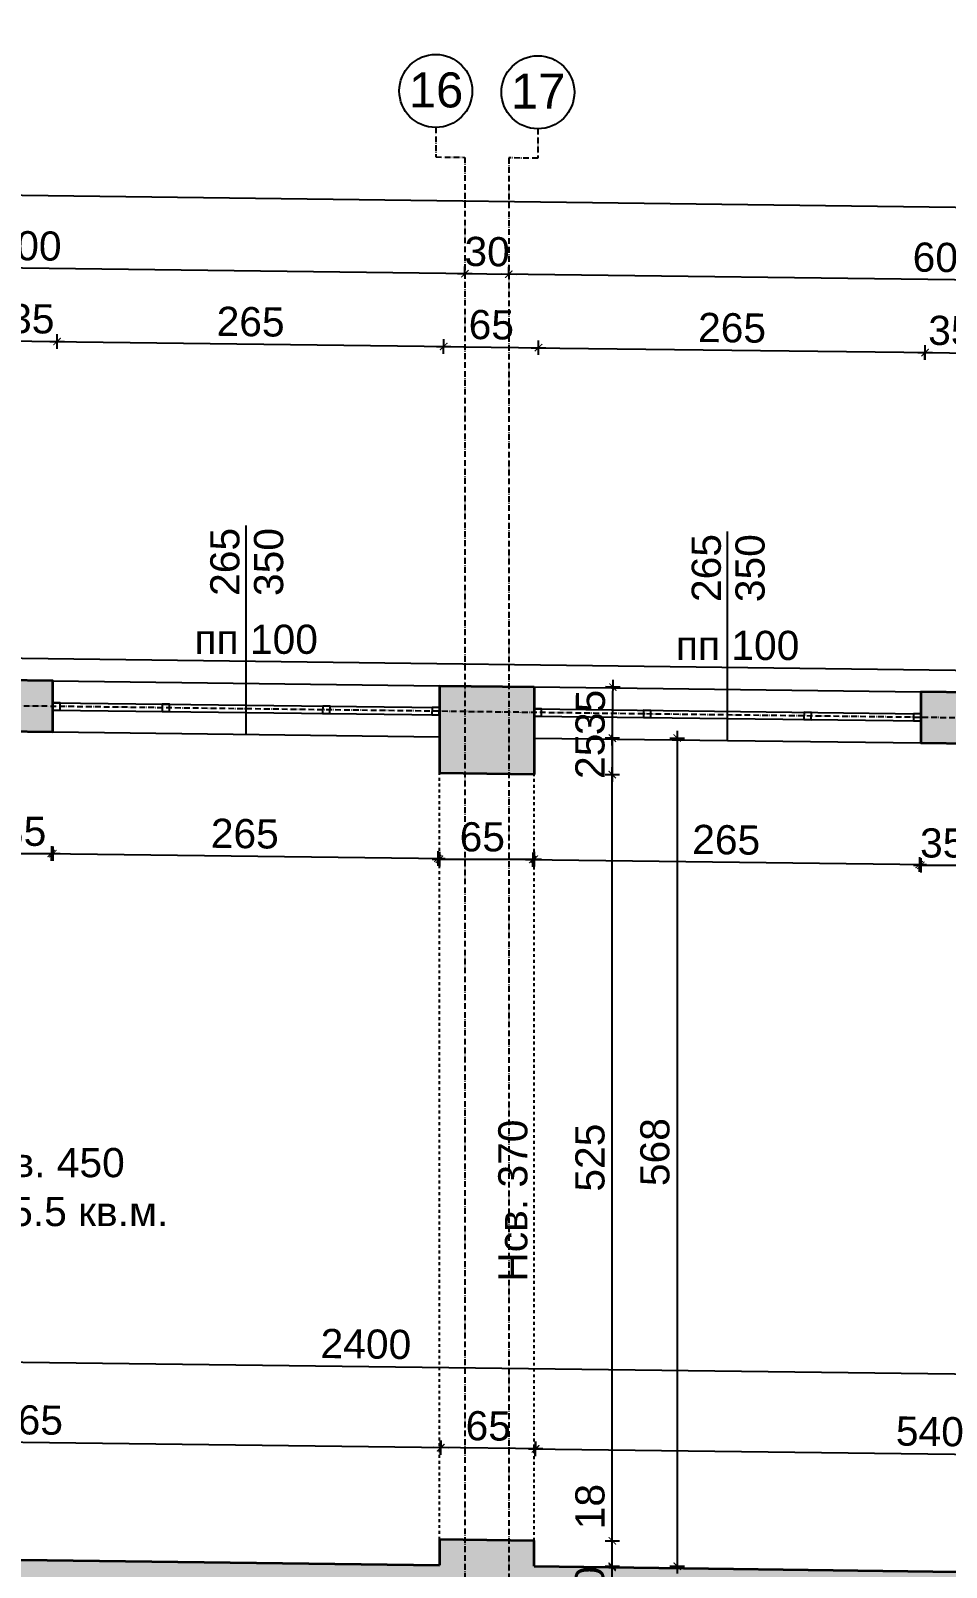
# Model space of a CAD drawing. Header units: inches. Extents: x -72385 to 39588, y -6525 to 66685.
# Drawn here: x -43852 to -43225, y 9412 to 10465 of the extents above; entities that cross this region are included whole.
import ezdxf

# ---------------------------------------------------------------- set-up
doc = ezdxf.new("R2010")
doc.units = ezdxf.units.IN
doc.header["$MEASUREMENT"] = 0
doc.linetypes.add('DashDot', pattern=[0.6, 0.4, -0.1, 0, -0.1])
doc.linetypes.add('Hidden', pattern=[0.4, 0.2, -0.2])
for name, color, linetype, lineweight in [('Изгледни линии', 253, 'Continuous', 25), ('Надписи Hсв', 252, 'Continuous', 25), ('Надписи коти външни', 252, 'Continuous', 25), ('Надписи коти вътрешни', 252, 'Continuous', 25), ('Надписи Оси', 252, 'Continuous', 25), ('Надписи площ', 252, 'Continuous', 25), ('Надписи прозорци', 252, 'Continuous', 25), ('Оси', 252, 'DashDot', 25), ('Прозорци', 251, 'Continuous', 25), ('Пунктир', 253, 'Hidden', 25), ('Разрезни линии', 7, 'Continuous', 35), ('Щрих стени', 254, 'Continuous', 25)]:
    doc.layers.add(name, color=color, linetype=linetype, lineweight=lineweight)
doc.styles.add('Arial Regular', font='arial.ttf')
doc.styles.get("Standard").update_dxf_attribs({"font": 'arial.ttf'})
doc.dimstyles.new('Annotative', dxfattribs={"dimscale": 0, "dimtxt": 20, "dimasz": 5, "dimexe": 5, "dimexo": 5, "dimgap": 5, "dimtad": 1, "dimdec": 0, "dimzin": 0, "dimdsep": 46, "dimtxsty": 'Standard', "dimblk": 'ARCHTICK', "dimcen": 5, "dimdle": 5, "dimadec": 0, "dimazin": 0, "dimtfac": 1, "dimtdec": 0, "dimtofl": 0, "dimtmove": 0, "dimatfit": 3, "dimldrblk": 'ARCHTICK', "dimfxl": 5, "dimfxlon": 1, "dimtolj": 1, "dimtzin": 0, "dimarcsym": 1})

# ---------------------------------------------------------------- blocks, each defined once
blk = doc.blocks.new('_ArchTick')
at = {"color": 0, "linetype": 'ByBlock', "const_width": 0.15}
blk.add_lwpolyline([(-0.5, -0.5), (0.5, 0.5)], dxfattribs=at)
blk = doc.blocks.new('*D1435')
at = {"layer": 'Defpoints', "color": 0, "ltscale": 50, "transparency": 16777216}
for p in [(-43872.3, 9985), (-43837.3, 9984.5), (-43837.3, 9901.1)]:
    blk.add_point(p, dxfattribs=at)
at = {"layer": 'Надписи коти вътрешни', "color": 0, "lineweight": -2, "ltscale": 50, "transparency": 16777216}
for p, q in [((-43877.3, 9901.1), (-43832.3, 9901.1)), ((-43872.3, 9906.1), (-43872.3, 9896.1)), ((-43837.3, 9906.1), (-43837.3, 9896.1))]:
    blk.add_line(p, q, dxfattribs=at)
at = {"layer": 'Надписи коти вътрешни', "color": 0, "lineweight": -2, "ltscale": 50, "transparency": 16777216, "xscale": 5, "yscale": 5, "zscale": 5, "rotation": 180}
blk.add_blockref('_ArchTick', (-43872.3, 9901.1), dxfattribs=at)
at = {"layer": 'Надписи коти вътрешни', "color": 0, "lineweight": -2, "ltscale": 50, "transparency": 16777216, "xscale": 5, "yscale": 5, "zscale": 5}
blk.add_blockref('_ArchTick', (-43837.3, 9901.1), dxfattribs=at)
at = {"layer": 'Надписи коти вътрешни', "color": 0, "ltscale": 50, "transparency": 16777216, "insert": (-43857.3, 9916.3), "char_height": 20, "attachment_point": 5}
blk.add_mtext('\\A1;35', dxfattribs=at)
blk = doc.blocks.new('*D1436')
at = {"layer": 'Defpoints', "color": 0, "ltscale": 50, "transparency": 16777216}
for p in [(-43837.3, 9984.5), (-43572.3, 9981.2), (-43573.4, 9897.8)]:
    blk.add_point(p, dxfattribs=at)
at = {"layer": 'Надписи коти вътрешни', "color": 0, "lineweight": -2, "ltscale": 50, "transparency": 16777216}
for p, q in [((-43843.4, 9901.3), (-43568.4, 9897.8)), ((-43838.3, 9906.2), (-43838.5, 9896.2)), ((-43573.3, 9902.8), (-43573.5, 9892.8))]:
    blk.add_line(p, q, dxfattribs=at)
at = {"layer": 'Надписи коти вътрешни', "color": 0, "lineweight": -2, "ltscale": 50, "transparency": 16777216, "xscale": 5, "yscale": 5, "zscale": 5}
for p, rotation in [((-43838.4, 9901.2), 179.2706286525463), ((-43573.4, 9897.8), 359.2706286525462)]:
    blk.add_blockref('_ArchTick', p, dxfattribs=dict(at, rotation=rotation))
at = {"layer": 'Надписи коти вътрешни', "color": 0, "ltscale": 50, "transparency": 16777216, "insert": (-43705.7, 9914.7), "char_height": 20, "attachment_point": 5, "rotation": 359.2706}
blk.add_mtext('\\A1;265', dxfattribs=at)
blk = doc.blocks.new('*D1437')
at = {"layer": 'Defpoints', "color": 0, "ltscale": 50, "transparency": 16777216}
for p in [(-43572.3, 9981.2), (-43507.3, 9980.3), (-43507.3, 9897.3)]:
    blk.add_point(p, dxfattribs=at)
at = {"layer": 'Надписи коти вътрешни', "color": 0, "lineweight": -2, "ltscale": 50, "transparency": 16777216}
for p, q in [((-43577.3, 9897.3), (-43502.3, 9897.3)), ((-43572.3, 9902.3), (-43572.3, 9892.3)), ((-43507.3, 9902.3), (-43507.3, 9892.3))]:
    blk.add_line(p, q, dxfattribs=at)
at = {"layer": 'Надписи коти вътрешни', "color": 0, "lineweight": -2, "ltscale": 50, "transparency": 16777216, "xscale": 5, "yscale": 5, "zscale": 5, "rotation": 180}
blk.add_blockref('_ArchTick', (-43572.3, 9897.3), dxfattribs=at)
at = {"layer": 'Надписи коти вътрешни', "color": 0, "lineweight": -2, "ltscale": 50, "transparency": 16777216, "xscale": 5, "yscale": 5, "zscale": 5}
blk.add_blockref('_ArchTick', (-43507.3, 9897.3), dxfattribs=at)
at = {"layer": 'Надписи коти вътрешни', "color": 0, "ltscale": 50, "transparency": 16777216, "insert": (-43542.9, 9912.5), "char_height": 20, "attachment_point": 5}
blk.add_mtext('\\A1;65', dxfattribs=at)
blk = doc.blocks.new('*D1438')
at = {"layer": 'Defpoints', "color": 0, "ltscale": 50, "transparency": 16777216}
for p in [(-43507.3, 9980.3), (-43242.3, 9977), (-43243.4, 9893.6)]:
    blk.add_point(p, dxfattribs=at)
at = {"layer": 'Надписи коти вътрешни', "color": 0, "lineweight": -2, "ltscale": 50, "transparency": 16777216}
for p, q in [((-43513.4, 9897.1), (-43238.4, 9893.6)), ((-43508.3, 9902), (-43508.5, 9892)), ((-43243.3, 9898.6), (-43243.5, 9888.6))]:
    blk.add_line(p, q, dxfattribs=at)
at = {"layer": 'Надписи коти вътрешни', "color": 0, "lineweight": -2, "ltscale": 50, "transparency": 16777216, "xscale": 5, "yscale": 5, "zscale": 5}
for p, rotation in [((-43508.4, 9897), 179.2706286525463), ((-43243.4, 9893.6), 359.2706286525462)]:
    blk.add_blockref('_ArchTick', p, dxfattribs=dict(at, rotation=rotation))
at = {"layer": 'Надписи коти вътрешни', "color": 0, "ltscale": 50, "transparency": 16777216, "insert": (-43375.7, 9910.5), "char_height": 20, "attachment_point": 5, "rotation": 359.2706}
blk.add_mtext('\\A1;265', dxfattribs=at)
blk = doc.blocks.new('*D1439')
at = {"layer": 'Defpoints', "color": 0, "ltscale": 50, "transparency": 16777216}
for p in [(-43242.3, 9977), (-43207.3, 9976.5), (-43207.3, 9893.1)]:
    blk.add_point(p, dxfattribs=at)
at = {"layer": 'Надписи коти вътрешни', "color": 0, "lineweight": -2, "ltscale": 50, "transparency": 16777216}
for p, q in [((-43242.3, 9898.1), (-43242.3, 9888.1)), ((-43207.3, 9898.1), (-43207.3, 9888.1)), ((-43247.3, 9893.1), (-43202.3, 9893.1))]:
    blk.add_line(p, q, dxfattribs=at)
at = {"layer": 'Надписи коти вътрешни', "color": 0, "lineweight": -2, "ltscale": 50, "transparency": 16777216, "xscale": 5, "yscale": 5, "zscale": 5, "rotation": 180}
blk.add_blockref('_ArchTick', (-43242.3, 9893.1), dxfattribs=at)
at = {"layer": 'Надписи коти вътрешни', "color": 0, "lineweight": -2, "ltscale": 50, "transparency": 16777216, "xscale": 5, "yscale": 5, "zscale": 5}
blk.add_blockref('_ArchTick', (-43207.3, 9893.1), dxfattribs=at)
at = {"layer": 'Надписи коти вътрешни', "color": 0, "ltscale": 50, "transparency": 16777216, "insert": (-43227.3, 9908.3), "char_height": 20, "attachment_point": 5}
blk.add_mtext('\\A1;35', dxfattribs=at)
blk = doc.blocks.new('*D1448')
at = {"layer": 'Defpoints', "color": 0, "ltscale": 50, "transparency": 16777216}
for p in [(-43571.3, 9494.1), (-44137.3, 9420.8), (-43572.3, 9413.6)]:
    blk.add_point(p, dxfattribs=at)
at = {"layer": 'Надписи коти вътрешни', "color": 0, "lineweight": -2, "ltscale": 50, "transparency": 16777216}
for p, q in [((-44141.3, 9501.4), (-43566.3, 9494.1)), ((-44136.4, 9496.3), (-44136.2, 9506.3)), ((-43571.4, 9489.1), (-43571.2, 9499.1))]:
    blk.add_line(p, q, dxfattribs=at)
at = {"layer": 'Надписи коти вътрешни', "color": 0, "lineweight": -2, "ltscale": 50, "transparency": 16777216, "xscale": 5, "yscale": 5, "zscale": 5}
for p, rotation in [((-44136.3, 9501.3), 179.2706286525489), ((-43571.3, 9494.1), 359.2706286525489)]:
    blk.add_blockref('_ArchTick', p, dxfattribs=dict(at, rotation=rotation))
at = {"layer": 'Надписи коти вътрешни', "color": 0, "ltscale": 50, "transparency": 16777216, "insert": (-43853.6, 9513), "char_height": 20, "attachment_point": 5, "rotation": 359.2706}
blk.add_mtext('\\A1;565', dxfattribs=at)
blk = doc.blocks.new('*D1449')
at = {"layer": 'Defpoints', "color": 0, "ltscale": 50, "transparency": 16777216}
for p in [(-43571.5, 9494.1), (-43572.3, 9431.1), (-43507.3, 9430.3)]:
    blk.add_point(p, dxfattribs=at)
at = {"layer": 'Надписи коти вътрешни', "color": 0, "lineweight": -2, "ltscale": 50, "transparency": 16777216}
for p, q in [((-43571.6, 9489.1), (-43571.5, 9499.1)), ((-43506.6, 9488.3), (-43506.5, 9498.3)), ((-43501.5, 9493.3), (-43576.5, 9494.2))]:
    blk.add_line(p, q, dxfattribs=at)
at = {"layer": 'Надписи коти вътрешни', "color": 0, "lineweight": -2, "ltscale": 50, "transparency": 16777216, "xscale": 5, "yscale": 5, "zscale": 5}
for p, rotation in [((-43571.5, 9494.1), 179.2706286525366), ((-43506.5, 9493.3), 359.2706286525366)]:
    blk.add_blockref('_ArchTick', p, dxfattribs=dict(at, rotation=rotation))
at = {"layer": 'Надписи коти вътрешни', "color": 0, "ltscale": 50, "transparency": 16777216, "insert": (-43538.8, 9508.9), "char_height": 20, "attachment_point": 5, "rotation": 359.2706}
blk.add_mtext('\\A1;65', dxfattribs=at)
blk = doc.blocks.new('*D1450')
at = {"layer": 'Defpoints', "color": 0, "ltscale": 50, "transparency": 16777216}
for p in [(-42966.3, 9486.4), (-43507.3, 9412.8), (-42967.4, 9405.9)]:
    blk.add_point(p, dxfattribs=at)
at = {"layer": 'Надписи коти вътрешни', "color": 0, "lineweight": -2, "ltscale": 50, "transparency": 16777216}
for p, q in [((-43506.4, 9488.3), (-43506.2, 9498.3)), ((-43511.3, 9493.4), (-42961.3, 9486.4)), ((-42966.4, 9481.4), (-42966.3, 9491.4))]:
    blk.add_line(p, q, dxfattribs=at)
at = {"layer": 'Надписи коти вътрешни', "color": 0, "lineweight": -2, "ltscale": 50, "transparency": 16777216, "xscale": 5, "yscale": 5, "zscale": 5}
for p, rotation in [((-43506.3, 9493.3), 179.2706286525489), ((-42966.3, 9486.4), 359.2706286525489)]:
    blk.add_blockref('_ArchTick', p, dxfattribs=dict(at, rotation=rotation))
at = {"layer": 'Надписи коти вътрешни', "color": 0, "ltscale": 50, "transparency": 16777216, "insert": (-43236.1, 9505.1), "char_height": 20, "attachment_point": 5, "rotation": 359.2706}
blk.add_mtext('\\A1;540', dxfattribs=at)
blk = doc.blocks.new('*D8264')
at = {"layer": 'Defpoints', "color": 0, "ltscale": 50, "transparency": 16777216}
for p in [(-42338.3, 9533.4), (-44739.8, 9446), (-42339.8, 9415.4)]:
    blk.add_point(p, dxfattribs=at)
at = {"layer": 'Надписи коти вътрешни', "color": 0, "lineweight": -2, "ltscale": 50, "transparency": 16777216}
for p, q in [((-44743.3, 9564), (-42333.3, 9533.3)), ((-44738.4, 9559), (-44738.3, 9569)), ((-42338.4, 9528.4), (-42338.3, 9538.4))]:
    blk.add_line(p, q, dxfattribs=at)
at = {"layer": 'Надписи коти вътрешни', "color": 0, "lineweight": -2, "ltscale": 50, "transparency": 16777216, "xscale": 5, "yscale": 5, "zscale": 5}
for p, rotation in [((-44738.3, 9564), 179.2706286525474), ((-42338.3, 9533.4), 359.2706286525474)]:
    blk.add_blockref('_ArchTick', p, dxfattribs=dict(at, rotation=rotation))
at = {"layer": 'Надписи коти вътрешни', "color": 0, "ltscale": 50, "transparency": 16777216, "insert": (-43622.7, 9565), "char_height": 20, "attachment_point": 5, "rotation": 359.2706}
blk.add_mtext('\\A1;2400', dxfattribs=at)
blk = doc.blocks.new('*D1458')
at = {"layer": 'Defpoints', "color": 0, "ltscale": 50, "transparency": 16777216}
for p in [(-43507.3, 9980.3), (-43507.3, 9412.8), (-43409.3, 9412.8)]:
    blk.add_point(p, dxfattribs=at)
at = {"layer": 'Надписи коти вътрешни', "color": 0, "lineweight": -2, "ltscale": 50, "transparency": 16777216}
for p, q in [((-43409.3, 9985.3), (-43409.3, 9407.8)), ((-43414.3, 9980.3), (-43404.3, 9980.3)), ((-43414.3, 9412.8), (-43404.3, 9412.8))]:
    blk.add_line(p, q, dxfattribs=at)
at = {"layer": 'Надписи коти вътрешни', "color": 0, "lineweight": -2, "ltscale": 50, "transparency": 16777216, "xscale": 5, "yscale": 5, "zscale": 5}
for p, rotation in [((-43409.3, 9980.3), 90), ((-43409.3, 9412.8), 270)]:
    blk.add_blockref('_ArchTick', p, dxfattribs=dict(at, rotation=rotation))
at = {"layer": 'Надписи коти вътрешни', "color": 0, "ltscale": 50, "transparency": 16777216, "insert": (-43424.5, 9696.6), "char_height": 20, "attachment_point": 5, "rotation": 90}
blk.add_mtext('\\A1;568', dxfattribs=at)
blk = doc.blocks.new('*D8109')
at = {"layer": 'Defpoints', "color": 0, "ltscale": 50, "transparency": 16777216}
for p in [(-43507.3, 9980.3), (-43507.3, 9955.3), (-43453.8, 9955.3)]:
    blk.add_point(p, dxfattribs=at)
at = {"layer": 'Надписи коти вътрешни', "color": 0, "lineweight": -2, "ltscale": 50, "transparency": 16777216}
for p, q in [((-43453.8, 9985.3), (-43453.8, 9950.3)), ((-43458.8, 9980.3), (-43448.8, 9980.3)), ((-43458.8, 9955.3), (-43448.8, 9955.3))]:
    blk.add_line(p, q, dxfattribs=at)
at = {"layer": 'Надписи коти вътрешни', "color": 0, "lineweight": -2, "ltscale": 50, "transparency": 16777216, "xscale": 5, "yscale": 5, "zscale": 5}
for p, rotation in [((-43453.8, 9980.3), 90), ((-43453.8, 9955.3), 270)]:
    blk.add_blockref('_ArchTick', p, dxfattribs=dict(at, rotation=rotation))
at = {"layer": 'Надписи коти вътрешни', "color": 0, "ltscale": 50, "transparency": 16777216, "insert": (-43469, 9967.8), "char_height": 20, "attachment_point": 5, "rotation": 90}
blk.add_mtext('\\A1;25', dxfattribs=at)
blk = doc.blocks.new('*D8108')
at = {"layer": 'Defpoints', "color": 0, "ltscale": 50, "transparency": 16777216}
for p in [(-43507.3, 9955.3), (-43453.8, 9955.3), (-43507.3, 9430.3)]:
    blk.add_point(p, dxfattribs=at)
at = {"layer": 'Надписи коти вътрешни', "color": 0, "lineweight": -2, "ltscale": 50, "transparency": 16777216}
for p, q in [((-43453.8, 9425.3), (-43453.8, 9960.3)), ((-43458.8, 9955.3), (-43448.8, 9955.3)), ((-43458.8, 9430.3), (-43448.8, 9430.3))]:
    blk.add_line(p, q, dxfattribs=at)
at = {"layer": 'Надписи коти вътрешни', "color": 0, "lineweight": -2, "ltscale": 50, "transparency": 16777216, "xscale": 5, "yscale": 5, "zscale": 5}
for p, rotation in [((-43453.8, 9955.3), 90), ((-43453.8, 9430.3), 270)]:
    blk.add_blockref('_ArchTick', p, dxfattribs=dict(at, rotation=rotation))
at = {"layer": 'Надписи коти вътрешни', "color": 0, "ltscale": 50, "transparency": 16777216, "insert": (-43469, 9692.8), "char_height": 20, "attachment_point": 5, "rotation": 90}
blk.add_mtext('\\A1;525', dxfattribs=at)
blk = doc.blocks.new('*D8107')
at = {"layer": 'Defpoints', "color": 0, "ltscale": 50, "transparency": 16777216}
for p in [(-43507.3, 9430.3), (-43453.8, 9430.3), (-43507.3, 9412.8)]:
    blk.add_point(p, dxfattribs=at)
at = {"layer": 'Надписи коти вътрешни', "color": 0, "lineweight": -2, "ltscale": 50, "transparency": 16777216}
for p, q in [((-43453.8, 9430.3), (-43453.8, 9472.1)), ((-43458.8, 9430.3), (-43448.8, 9430.3)), ((-43453.8, 9407.8), (-43453.8, 9430.3)), ((-43458.8, 9412.8), (-43448.8, 9412.8))]:
    blk.add_line(p, q, dxfattribs=at)
at = {"layer": 'Надписи коти вътрешни', "color": 0, "lineweight": -2, "ltscale": 50, "transparency": 16777216, "xscale": 5, "yscale": 5, "zscale": 5}
for p, rotation in [((-43453.8, 9430.3), 90), ((-43453.8, 9412.8), 270)]:
    blk.add_blockref('_ArchTick', p, dxfattribs=dict(at, rotation=rotation))
at = {"layer": 'Надписи коти вътрешни', "color": 0, "ltscale": 50, "transparency": 16777216, "insert": (-43469, 9453.7), "char_height": 20, "attachment_point": 5, "rotation": 90}
blk.add_mtext('\\A1;18', dxfattribs=at)
blk = doc.blocks.new('*D6198')
at = {"layer": 'Defpoints', "color": 0, "ltscale": 50, "transparency": 16777216}
for p in [(-43834.4, 10252), (-43872.3, 10020), (-43837.3, 10019.5)]:
    blk.add_point(p, dxfattribs=at)
at = {"layer": 'Надписи коти външни', "color": 0, "lineweight": -2, "ltscale": 50, "transparency": 16777216}
for p, q in [((-43869.4, 10247.5), (-43869.3, 10257.5)), ((-43834.4, 10247), (-43834.3, 10257)), ((-43874.4, 10252.5), (-43829.4, 10252))]:
    blk.add_line(p, q, dxfattribs=at)
at = {"layer": 'Надписи коти външни', "color": 0, "lineweight": -2, "ltscale": 50, "transparency": 16777216, "xscale": 5, "yscale": 5, "zscale": 5}
for p, rotation in [((-43869.4, 10252.5), 179.2706286525522), ((-43834.4, 10252), 359.2706286525522)]:
    blk.add_blockref('_ArchTick', p, dxfattribs=dict(at, rotation=rotation))
at = {"layer": 'Надписи коти външни', "color": 0, "ltscale": 50, "transparency": 16777216, "insert": (-43851.7, 10267.5), "char_height": 20, "attachment_point": 5, "rotation": 359.2706}
blk.add_mtext('\\A1;35', dxfattribs=at)
blk = doc.blocks.new('*D6199')
at = {"layer": 'Defpoints', "color": 0, "ltscale": 50, "transparency": 16777216}
for p in [(-43569.4, 10248.6), (-43837.3, 10019.5), (-43572.3, 10016.2)]:
    blk.add_point(p, dxfattribs=at)
at = {"layer": 'Надписи коти външни', "color": 0, "lineweight": -2, "ltscale": 50, "transparency": 16777216}
for p, q in [((-43834.4, 10247), (-43834.3, 10257)), ((-43839.4, 10252.1), (-43564.4, 10248.6)), ((-43569.4, 10243.6), (-43569.3, 10253.6))]:
    blk.add_line(p, q, dxfattribs=at)
at = {"layer": 'Надписи коти външни', "color": 0, "lineweight": -2, "ltscale": 50, "transparency": 16777216, "xscale": 5, "yscale": 5, "zscale": 5}
for p, rotation in [((-43834.4, 10252), 179.2706286525454), ((-43569.4, 10248.6), 359.2706286525454)]:
    blk.add_blockref('_ArchTick', p, dxfattribs=dict(at, rotation=rotation))
at = {"layer": 'Надписи коти външни', "color": 0, "ltscale": 50, "transparency": 16777216, "insert": (-43701.7, 10265.5), "char_height": 20, "attachment_point": 5, "rotation": 359.2706}
blk.add_mtext('\\A1;265', dxfattribs=at)
blk = doc.blocks.new('*D6200')
at = {"layer": 'Defpoints', "color": 0, "ltscale": 50, "transparency": 16777216}
for p in [(-43504.4, 10247.8), (-43572.3, 10016.2), (-43507.3, 10015.3)]:
    blk.add_point(p, dxfattribs=at)
at = {"layer": 'Надписи коти външни', "color": 0, "lineweight": -2, "ltscale": 50, "transparency": 16777216}
for p, q in [((-43574.4, 10248.7), (-43499.4, 10247.8)), ((-43569.4, 10243.6), (-43569.3, 10253.6)), ((-43504.4, 10242.8), (-43504.3, 10252.8))]:
    blk.add_line(p, q, dxfattribs=at)
at = {"layer": 'Надписи коти външни', "color": 0, "lineweight": -2, "ltscale": 50, "transparency": 16777216, "xscale": 5, "yscale": 5, "zscale": 5}
for p, rotation in [((-43569.4, 10248.6), 179.2706286525559), ((-43504.4, 10247.8), 359.2706286525558)]:
    blk.add_blockref('_ArchTick', p, dxfattribs=dict(at, rotation=rotation))
at = {"layer": 'Надписи коти външни', "color": 0, "ltscale": 50, "transparency": 16777216, "insert": (-43536.7, 10263.4), "char_height": 20, "attachment_point": 5, "rotation": 359.2706}
blk.add_mtext('\\A1;65', dxfattribs=at)
blk = doc.blocks.new('*D6201')
at = {"layer": 'Defpoints', "color": 0, "ltscale": 50, "transparency": 16777216}
for p in [(-43239.4, 10244.5), (-43507.3, 10015.3), (-43242.3, 10012)]:
    blk.add_point(p, dxfattribs=at)
at = {"layer": 'Надписи коти външни', "color": 0, "lineweight": -2, "ltscale": 50, "transparency": 16777216}
for p, q in [((-43509.4, 10247.8), (-43234.4, 10244.4)), ((-43504.5, 10242.8), (-43504.4, 10252.8)), ((-43239.5, 10239.5), (-43239.4, 10249.5))]:
    blk.add_line(p, q, dxfattribs=at)
at = {"layer": 'Надписи коти външни', "color": 0, "lineweight": -2, "ltscale": 50, "transparency": 16777216, "xscale": 5, "yscale": 5, "zscale": 5}
for p, rotation in [((-43504.4, 10247.8), 179.2851936677665), ((-43239.4, 10244.5), 359.2851936677665)]:
    blk.add_blockref('_ArchTick', p, dxfattribs=dict(at, rotation=rotation))
at = {"layer": 'Надписи коти външни', "color": 0, "ltscale": 50, "transparency": 16777216, "insert": (-43371.7, 10261.3), "char_height": 20, "attachment_point": 5, "rotation": 359.2852}
blk.add_mtext('\\A1;265', dxfattribs=at)
blk = doc.blocks.new('*D6202')
at = {"layer": 'Defpoints', "color": 0, "ltscale": 50, "transparency": 16777216}
for p in [(-43204.4, 10244), (-43242.3, 10012), (-43207.3, 10011.5)]:
    blk.add_point(p, dxfattribs=at)
at = {"layer": 'Надписи коти външни', "color": 0, "lineweight": -2, "ltscale": 50, "transparency": 16777216}
for p, q in [((-43244.4, 10244.5), (-43199.4, 10243.9)), ((-43239.4, 10239.4), (-43239.3, 10249.4)), ((-43204.4, 10239), (-43204.3, 10249))]:
    blk.add_line(p, q, dxfattribs=at)
at = {"layer": 'Надписи коти външни', "color": 0, "lineweight": -2, "ltscale": 50, "transparency": 16777216, "xscale": 5, "yscale": 5, "zscale": 5}
for p, rotation in [((-43239.4, 10244.4), 179.2706286525403), ((-43204.4, 10244), 359.2706286525403)]:
    blk.add_blockref('_ArchTick', p, dxfattribs=dict(at, rotation=rotation))
at = {"layer": 'Надписи коти външни', "color": 0, "ltscale": 50, "transparency": 16777216, "insert": (-43221.7, 10259.4), "char_height": 20, "attachment_point": 5, "rotation": 359.2706}
blk.add_mtext('\\A1;35', dxfattribs=at)
blk = doc.blocks.new('*D6230')
at = {"layer": 'Defpoints', "color": 0, "ltscale": 50, "transparency": 16777216}
for p in [(-43524.8, 10298.1), (-43524.8, 10298.1), (-42924.8, 10290.4)]:
    blk.add_point(p, dxfattribs=at)
at = {"layer": 'Надписи коти външни', "color": 0, "lineweight": -2, "ltscale": 50, "transparency": 16777216}
for p, q in [((-42919.8, 10290.4), (-43529.8, 10298.1)), ((-43524.8, 10298.1), (-43524.8, 10303.1)), ((-42924.8, 10290.4), (-42924.8, 10295.4))]:
    blk.add_line(p, q, dxfattribs=at)
at = {"layer": 'Надписи коти външни', "color": 0, "lineweight": -2, "ltscale": 50, "transparency": 16777216, "xscale": 5, "yscale": 5, "zscale": 5}
for p, rotation in [((-43524.8, 10298.1), 179.2706286525473), ((-42924.8, 10290.4), 359.2706286525473)]:
    blk.add_blockref('_ArchTick', p, dxfattribs=dict(at, rotation=rotation))
at = {"layer": 'Надписи коти външни', "color": 0, "ltscale": 50, "transparency": 16777216, "insert": (-43224.6, 10309.5), "char_height": 20, "attachment_point": 5, "rotation": 359.2706}
blk.add_mtext('\\A1;600', dxfattribs=at)
blk = doc.blocks.new('*D6231')
at = {"layer": 'Defpoints', "color": 0, "ltscale": 50, "transparency": 16777216}
for p in [(-43554.8, 10298.5), (-43554.8, 10298.5), (-43524.8, 10298.1)]:
    blk.add_point(p, dxfattribs=at)
at = {"layer": 'Надписи коти външни', "color": 0, "lineweight": -2, "ltscale": 50, "transparency": 16777216}
for p, q in [((-43519.8, 10298), (-43559.8, 10298.5)), ((-43554.8, 10298.5), (-43554.8, 10303.5)), ((-43524.8, 10298.1), (-43524.8, 10303.1))]:
    blk.add_line(p, q, dxfattribs=at)
at = {"layer": 'Надписи коти външни', "color": 0, "lineweight": -2, "ltscale": 50, "transparency": 16777216, "xscale": 5, "yscale": 5, "zscale": 5}
for p, rotation in [((-43554.8, 10298.5), 179.2706286525116), ((-43524.8, 10298.1), 359.2706286525116)]:
    blk.add_blockref('_ArchTick', p, dxfattribs=dict(at, rotation=rotation))
at = {"layer": 'Надписи коти външни', "color": 0, "ltscale": 50, "transparency": 16777216, "insert": (-43539.6, 10313.5), "char_height": 20, "attachment_point": 5, "rotation": 359.2706}
blk.add_mtext('\\A1;30', dxfattribs=at)
blk = doc.blocks.new('*D6232')
at = {"layer": 'Defpoints', "color": 0, "ltscale": 50, "transparency": 16777216}
for p in [(-44154.8, 10306.1), (-44154.8, 10306.1), (-43554.8, 10298.5)]:
    blk.add_point(p, dxfattribs=at)
at = {"layer": 'Надписи коти външни', "color": 0, "lineweight": -2, "ltscale": 50, "transparency": 16777216}
for p, q in [((-44154.8, 10306.1), (-44154.8, 10311.1)), ((-43549.8, 10298.4), (-44159.8, 10306.2)), ((-43554.8, 10298.5), (-43554.8, 10303.5))]:
    blk.add_line(p, q, dxfattribs=at)
at = {"layer": 'Надписи коти външни', "color": 0, "lineweight": -2, "ltscale": 50, "transparency": 16777216, "xscale": 5, "yscale": 5, "zscale": 5}
for p, rotation in [((-44154.8, 10306.1), 179.2706286526029), ((-43554.8, 10298.5), 359.2706286526028)]:
    blk.add_blockref('_ArchTick', p, dxfattribs=dict(at, rotation=rotation))
at = {"layer": 'Надписи коти външни', "color": 0, "ltscale": 50, "transparency": 16777216, "insert": (-43854.6, 10317.5), "char_height": 20, "attachment_point": 5, "rotation": 359.2706}
blk.add_mtext('\\A1;600', dxfattribs=at)
blk = doc.blocks.new('*D6241')
at = {"layer": 'Defpoints', "color": 0, "ltscale": 50, "transparency": 16777216}
for p in [(-40218.1, 10306), (-52317.3, 10127.5), (-40222.3, 9973.5)]:
    blk.add_point(p, dxfattribs=at)
at = {"layer": 'Надписи коти външни', "color": 0, "lineweight": -2, "ltscale": 50, "transparency": 16777216}
for p, q in [((-52318.1, 10460), (-40213.1, 10305.9)), ((-52313.2, 10455), (-52313, 10465)), ((-40218.2, 10301), (-40218, 10311))]:
    blk.add_line(p, q, dxfattribs=at)
at = {"layer": 'Надписи коти външни', "color": 0, "lineweight": -2, "ltscale": 50, "transparency": 16777216, "xscale": 5, "yscale": 5, "zscale": 5}
for p, rotation in [((-52313.1, 10460), 179.2706286525472), ((-40218.1, 10306), 359.2706286525473)]:
    blk.add_blockref('_ArchTick', p, dxfattribs=dict(at, rotation=rotation))
at = {"layer": 'Надписи коти външни', "color": 0, "ltscale": 50, "transparency": 16777216, "insert": (-46265.4, 10398.2), "char_height": 20, "attachment_point": 5, "rotation": 359.2706}
blk.add_mtext('\\A1;12095', dxfattribs=at)
blk = doc.blocks.new('*D7810')
at = {"layer": 'Defpoints', "color": 0, "ltscale": 10, "transparency": 16777216}
for p in [(-43453.4, 10015.2), (-43321.4, 10013.6), (-43321.8, 9978.6)]:
    blk.add_point(p, dxfattribs=at)
at = {"layer": 'Надписи коти вътрешни', "color": 0, "lineweight": -2, "ltscale": 10, "transparency": 16777216}
for p, q in [((-43448.4, 10015.2), (-43458.4, 10015.3)), ((-43453.9, 9975.2), (-43453.3, 10020.2)), ((-43448.8, 9980.2), (-43458.8, 9980.3))]:
    blk.add_line(p, q, dxfattribs=at)
at = {"layer": 'Надписи коти вътрешни', "color": 0, "lineweight": -2, "ltscale": 10, "transparency": 16777216, "xscale": 5, "yscale": 5, "zscale": 5}
for p, rotation in [((-43453.4, 10015.2), 89.27062865255718), ((-43453.8, 9980.2), 269.2706286525572)]:
    blk.add_blockref('_ArchTick', p, dxfattribs=dict(at, rotation=rotation))
at = {"layer": 'Надписи коти вътрешни', "color": 0, "ltscale": 10, "transparency": 16777216, "insert": (-43468.8, 9997.9), "char_height": 20, "attachment_point": 5, "rotation": 89.2706}
blk.add_mtext('\\A1;35', dxfattribs=at)
blk = doc.blocks.new('*D8105')
at = {"layer": 'Defpoints', "color": 0, "ltscale": 10, "transparency": 16777216}
for p in [(-43453.9, 9412.1), (-43443.7, 9412), (-43444.1, 9382)]:
    blk.add_point(p, dxfattribs=at)
at = {"layer": 'Надписи коти вътрешни', "color": 0, "lineweight": -2, "ltscale": 10, "transparency": 16777216}
for p, q in [((-43454.3, 9377.1), (-43453.8, 9417.1)), ((-43448.9, 9412), (-43458.9, 9412.2)), ((-43449.3, 9382), (-43459.3, 9382.2))]:
    blk.add_line(p, q, dxfattribs=at)
at = {"layer": 'Надписи коти вътрешни', "color": 0, "lineweight": -2, "ltscale": 10, "transparency": 16777216, "xscale": 5, "yscale": 5, "zscale": 5}
for p, rotation in [((-43453.9, 9412.1), 89.27062865254945), ((-43454.3, 9382.1), 269.2706286525495)]:
    blk.add_blockref('_ArchTick', p, dxfattribs=dict(at, rotation=rotation))
at = {"layer": 'Надписи коти вътрешни', "color": 0, "ltscale": 10, "transparency": 16777216, "insert": (-43469.3, 9397.3), "char_height": 20, "attachment_point": 5, "rotation": 89.2706}
blk.add_mtext('\\A1;30', dxfattribs=at)

msp = doc.modelspace()

# ---------------------------------------------------------------- hatches: boundary and pattern name
at = {"layer": 'Щрих стени', "ltscale": 10}
h = msp.add_hatch(color=256, dxfattribs=at)
h.dxf.hatch_style = 1
h.paths.add_polyline_path([(-45319.8, 9453.4), (-45372.3, 9454), (-45372.3, 9436.5), (-45449.8, 9437.5), (-45449.8, 9407.5), (-45369.8, 9406.5), (-45369.8, 9196.5), (-45339.8, 9196.1), (-45339.8, 9406.1), (-44772.3, 9398.9), (-44772.3, 9381.4), (-44737.3, 9380.9), (-44737.3, 9398.4), (-44172.3, 9391.2), (-44172.3, 9373.7), (-44137.3, 9373.3), (-44137.3, 9390.8), (-43572.3, 9383.6), (-43572.3, 9366.1), (-43507.3, 9365.3), (-43507.3, 9382.8), (-42942.3, 9375.6), (-42942.3, 9358.1), (-42907.3, 9357.6), (-42907.3, 9375.1), (-42694.8, 9372.4), (-42694.8, 9402.4), (-42907.3, 9405.1), (-42907.3, 9422.6), (-42942.3, 9423.1), (-42967.4, 9423.4), (-42967.4, 9405.9), (-43507.3, 9412.8), (-43507.3, 9430.3), (-43572.3, 9431.1), (-43572.3, 9413.6), (-44137.3, 9420.8), (-44137.3, 9438.3), (-44172.3, 9438.8), (-44197.4, 9439.1), (-44197.4, 9421.6), (-44737.3, 9428.4), (-44737.3, 9445.9), (-44739.8, 9446), (-44739.8, 9793.5), (-44769.8, 9793.9), (-44769.8, 9446.4), (-44772.3, 9446.4), (-44772.3, 9428.9), (-45319.8, 9435.9)])
h.paths.add_polyline_path([(-45337.3, 10038.6), (-45372.3, 10039.1), (-45372.3, 9979.1), (-45337.3, 9978.6)])
h.paths.add_polyline_path([(-45037.3, 10034.8), (-45072.3, 10035.3), (-45072.3, 10000.3), (-45037.3, 9999.8)])
h.paths.add_polyline_path([(-44737.3, 10031), (-44772.3, 10031.4), (-44772.3, 9971.4), (-44769.8, 9971.4), (-44769.8, 9943.9), (-44739.8, 9943.5), (-44739.8, 9971), (-44737.3, 9971)])
h.paths.add_polyline_path([(-44437.3, 10027.2), (-44472.3, 10027.6), (-44472.3, 9992.6), (-44437.3, 9992.2)])
h.paths.add_polyline_path([(-44137.3, 10023.4), (-44172.3, 10023.8), (-44172.3, 9963.8), (-44137.3, 9963.3)])
h.paths.add_polyline_path([(-43837.3, 10019.5), (-43872.3, 10020), (-43872.3, 9985), (-43837.3, 9984.5)])
h.paths.add_polyline_path([(-43507.3, 10015.3), (-43572.3, 10016.2), (-43572.3, 9956.2), (-43507.3, 9955.3)])
h.paths.add_polyline_path([(-43207.3, 10011.5), (-43242.3, 10012), (-43242.3, 9977), (-43207.3, 9976.5)])
h.paths.add_polyline_path([(-42907.3, 10007.7), (-42942.3, 10008.1), (-42942.3, 9948.1), (-42907.3, 9947.7)])
h.paths.add_polyline_path([(-42607.3, 10003.9), (-42642.3, 10004.3), (-42642.3, 9969.3), (-42607.3, 9968.9)])
h.paths.add_polyline_path([(-42307.3, 10000.1), (-42342.3, 10000.5), (-42342.3, 9940.5), (-42339.8, 9940.5), (-42339.8, 9913), (-42309.8, 9912.6), (-42309.8, 9940.1), (-42307.3, 9940.1)])
h.paths.add_polyline_path([(-42307.3, 9415), (-42309.8, 9415), (-42309.8, 9762.6), (-42339.8, 9763), (-42339.8, 9415.4), (-42342.3, 9415.5), (-42342.3, 9398), (-42544.8, 9400.5), (-42544.8, 9370.5), (-42342.3, 9368), (-42342.3, 9350.4), (-42339.8, 9350.4), (-42339.8, 8815.4), (-42342.3, 8815.4), (-42342.3, 8750.4), (-42339.8, 8750.4), (-42339.8, 8560.4), (-42309.8, 8560), (-42309.8, 8750), (-42307.3, 8750), (-42307.3, 8815), (-42309.8, 8815), (-42309.8, 9350), (-42307.3, 9350)])

# ---------------------------------------------------------------- linework, layer by layer
at = {"layer": 'Изгледни линии', "ltscale": 50}
for p, q in [((-41127.3, 10000), (-45937.3, 10061.3)), ((-43837.3, 10019.5), (-43572.3, 10016.2)), ((-43507.3, 10015.3), (-43242.3, 10012)), ((-43837.3, 9984.5), (-43572.3, 9981.2)), ((-43507.3, 9980.3), (-43242.3, 9977))]:
    msp.add_line(p, q, dxfattribs=at)
at = {"layer": 'Надписи Оси', "ltscale": 50}
for centre in [(-43574.8, 10423.7), (-43504.8, 10422.8)]:
    msp.add_circle(centre, 25, dxfattribs=at)
at = {"layer": 'Надписи прозорци', "ltscale": 50}
for p, q in [((-43704.8, 9982.8), (-43704.8, 10126)), ((-43374.8, 9978.6), (-43374.8, 10121.8))]:
    msp.add_line(p, q, dxfattribs=at)
at = {"layer": 'Оси', "ltscale": 10}
msp.add_line((-39839.8, 9951.1), (-52699.8, 10114.9), dxfattribs=at)
for points in [[(-43574.8, 10398.7), (-43574.8, 10378.5), (-43554.8, 10378.2), (-43554.8, 7818.5), (-43574.8, 7818.8), (-43574.8, 7798.5)], [(-43504.8, 10397.8), (-43504.8, 10377.6), (-43524.8, 10377.8), (-43524.8, 7818.1), (-43504.8, 7817.9), (-43504.8, 7797.6)]]:
    msp.add_lwpolyline(points, dxfattribs=at)
at = {"layer": 'Прозорци', "ltscale": 50}
for p, q in [((-43837.3, 10004.5), (-43572.3, 10001.2)), ((-43837.3, 9999.5), (-43572.3, 9996.2)), ((-43507.3, 10000.3), (-43242.3, 9997)), ((-43507.3, 9995.3), (-43242.3, 9992))]:
    msp.add_line(p, q, dxfattribs=at)
for points in [[(-43837.3, 9999.5), (-43832.3, 9999.5), (-43832.3, 10004.5), (-43837.3, 10004.5), (-43837.3, 9999.5)], [(-43762.3, 9998.6), (-43757.3, 9998.5), (-43757.3, 10003.5), (-43762.3, 10003.6), (-43762.3, 9998.6)], [(-43652.4, 9997.2), (-43647.4, 9997.1), (-43647.3, 10002.1), (-43652.3, 10002.2), (-43652.4, 9997.2)], [(-43577.4, 9996.2), (-43572.4, 9996.2), (-43572.3, 10001.2), (-43577.3, 10001.2), (-43577.4, 9996.2)], [(-43507.3, 9995.3), (-43502.3, 9995.3), (-43502.3, 10000.3), (-43507.3, 10000.3), (-43507.3, 9995.3)], [(-43432.3, 9994.4), (-43427.3, 9994.3), (-43427.3, 9999.3), (-43432.3, 9999.4), (-43432.3, 9994.4)], [(-43322.4, 9993), (-43317.4, 9992.9), (-43317.3, 9997.9), (-43322.3, 9998), (-43322.4, 9993)], [(-43247.4, 9992), (-43242.4, 9992), (-43242.3, 9997), (-43247.3, 9997), (-43247.4, 9992)]]:
    msp.add_lwpolyline(points, dxfattribs=at)
at = {"layer": 'Пунктир', "ltscale": 10}
for p, q in [((-43572.3, 9431.1), (-43572.3, 9956.2)), ((-43507.3, 9430.3), (-43507.3, 9955.3))]:
    msp.add_line(p, q, dxfattribs=at)
at = {"layer": 'Разрезни линии', "ltscale": 50}
for p, q in [((-43572.3, 10016.2), (-43507.3, 10015.3)), ((-43572.3, 10016.2), (-43572.3, 9956.2)), ((-43507.3, 10015.3), (-43507.3, 9955.3)), ((-43507.3, 9955.3), (-43572.3, 9956.2)), ((-44137.3, 9420.8), (-43572.3, 9413.6)), ((-43507.3, 9412.8), (-42967.4, 9405.9))]:
    msp.add_line(p, q, dxfattribs=at)
for points in [[(-43872.3, 10020), (-43872.3, 9985), (-43837.3, 9984.5), (-43837.3, 10019.5)], [(-43242.3, 10012), (-43242.3, 9977), (-43207.3, 9976.5), (-43207.3, 10011.5)]]:
    msp.add_lwpolyline(points, close=True, dxfattribs=at)
msp.add_lwpolyline([(-43507.3, 9412.8), (-43507.3, 9430.3), (-43572.3, 9431.1), (-43572.3, 9413.6)], dxfattribs=at)

# ---------------------------------------------------------------- texts
at = {"layer": 'Надписи Hсв', "ltscale": 100, "insert": (-43532, 9607.8), "char_height": 20, "width": 180.489, "attachment_point": 1, "rotation": 90, "style": 'Arial Regular'}
msp.add_mtext('\\pxt8;Hсв. 370', dxfattribs=at)
at = {"layer": 'Надписи Hсв', "ltscale": 100, "insert": (-43899.1, 9699.4), "char_height": 20, "width": 180.489, "attachment_point": 1, "style": 'Arial Regular'}
msp.add_mtext('\\pxt8;Hсв. 450', dxfattribs=at)
at = {"layer": 'Надписи Оси', "ltscale": 100, "char_height": 24, "width": 27.213, "attachment_point": 1, "style": 'Arial Regular'}
for s, insert in [('\\pxqc;16', (-43588.2, 10436.4)), ('\\pxqc;17', (-43518.2, 10435.6))]:
    msp.add_mtext(s, dxfattribs=dict(at, insert=insert))
at = {"layer": 'Надписи площ', "ltscale": 100, "insert": (-43897.6, 9665.9), "char_height": 20, "width": 180.489, "attachment_point": 1, "style": 'Arial Regular'}
msp.add_mtext('135.5 кв.м.', dxfattribs=at)
at = {"layer": 'Надписи прозорци', "ltscale": 100, "char_height": 20, "width": 180.489, "attachment_point": 1, "rotation": 90, "style": 'Arial Regular'}
for s, insert in [('265', (-43729.4, 10077.7)), ('350', (-43699.4, 10077.6)), ('265', (-43399.4, 10073.5)), ('350', (-43369.4, 10073.4))]:
    msp.add_mtext(s, dxfattribs=dict(at, insert=insert))
at = {"layer": 'Надписи прозорци', "ltscale": 100, "char_height": 20, "width": 180.489, "attachment_point": 1, "style": 'Arial Regular'}
for insert in [(-43740.2, 10058), (-43410.2, 10053.8)]:
    msp.add_mtext('пп 100', dxfattribs=dict(at, insert=insert))

# ---------------------------------------------------------------- dimensions: what is measured, and where the dimension line sits
at = {"layer": 'Надписи коти външни', "ltscale": 50}
dim = msp.add_aligned_dim(p1=(-52317.3, 10127.5), p2=(-40222.3, 9973.5), distance=332.5, text='12095', dimstyle='Annotative', override={"dimscale": 0, "dimtix": 0, "dimtofl": 0, "dimtmove": 0, "dimatfit": 3}, dxfattribs=at)
dim.commit()
dim.dimension.update_dxf_attribs({"geometry": '*D6241', "text_midpoint": (-46265.4, 10398.2)})
for p1, p2, distance, picture, middle in [((-43554.8, 10298.5), (-44154.8, 10306.1), 0, '*D6232', (-43854.6, 10317.5)), ((-42924.8, 10290.4), (-43524.8, 10298.1), 0, '*D6230', (-43224.6, 10309.5)), ((-43837.3, 10019.5), (-43572.3, 10016.2), 232.5, '*D6199', (-43701.7, 10265.5)), ((-43572.3, 10016.2), (-43507.3, 10015.3), 232.5, '*D6200', (-43536.7, 10263.4)), ((-43507.3, 10015.3), (-43242.3, 10012), 232.5, '*D6201', (-43371.7, 10261.3))]:
    dim = msp.add_aligned_dim(p1=p1, p2=p2, distance=distance, dimstyle='Annotative', override={"dimscale": 0, "dimtix": 0, "dimtofl": 0, "dimtmove": 0, "dimatfit": 3}, dxfattribs=at)
    dim.commit()
    dim.dimension.update_dxf_attribs({"geometry": picture, "text_midpoint": middle})
for base, p1, p2, angle, picture, middle in [((-43554.8, 10298.5), (-43524.8, 10298.1), (-43554.8, 10298.5), 179.2706, '*D6231', (-43539.8, 10298.3)), ((-43834.4, 10252), (-43872.3, 10020), (-43837.3, 10019.5), 359.2706, '*D6198', (-43851.9, 10252.2)), ((-43204.4, 10244), (-43242.3, 10012), (-43207.3, 10011.5), 359.2706, '*D6202', (-43221.9, 10244.2))]:
    dim = msp.add_linear_dim(base=base, p1=p1, p2=p2, angle=angle, dimstyle='Annotative', override={"dimscale": 0, "dimtix": 0, "dimtofl": 0, "dimtmove": 0, "dimatfit": 3}, dxfattribs=at)
    dim.commit()
    dim.dimension.update_dxf_attribs({"geometry": picture, "text_midpoint": middle, "dimtype": 129})
at = {"layer": 'Надписи коти вътрешни', "ltscale": 10}
for base, p1, p2, picture, middle in [((-43453.4, 10015.2), (-43321.8, 9978.6), (-43321.4, 10013.6), '*D7810', (-43453.6, 9997.7)), ((-43453.9, 9412.1), (-43444.1, 9382), (-43443.7, 9412), '*D8105', (-43454.1, 9397.1))]:
    dim = msp.add_linear_dim(base=base, p1=p1, p2=p2, angle=89.2706, dimstyle='Annotative', override={"dimscale": 0, "dimtix": 0, "dimtofl": 0, "dimtmove": 0, "dimatfit": 3}, dxfattribs=at)
    dim.commit()
    dim.dimension.update_dxf_attribs({"geometry": picture, "text_midpoint": middle, "dimtype": 129})
at = {"layer": 'Надписи коти вътрешни', "ltscale": 50}
for base, p1, p2, picture, middle in [((-43837.3, 9901.1), (-43872.3, 9985), (-43837.3, 9984.5), '*D1435', (-43857.3, 9901.1)), ((-43507.3, 9897.3), (-43572.3, 9981.2), (-43507.3, 9980.3), '*D1437', (-43542.9, 9897.3)), ((-43207.3, 9893.1), (-43242.3, 9977), (-43207.3, 9976.5), '*D1439', (-43227.3, 9893.1))]:
    dim = msp.add_linear_dim(base=base, p1=p1, p2=p2, dimstyle='Annotative', override={"dimscale": 0, "dimtix": 0, "dimtofl": 0, "dimtmove": 0, "dimatfit": 3}, dxfattribs=at)
    dim.commit()
    dim.dimension.update_dxf_attribs({"geometry": picture, "text_midpoint": middle, "dimtype": 128})
for p1, p2, distance, picture, middle in [((-43837.3, 9984.5), (-43572.3, 9981.2), -83.3, '*D1436', (-43705.7, 9914.7)), ((-43507.3, 9980.3), (-43242.3, 9977), -83.3, '*D1438', (-43375.7, 9910.5)), ((-44137.3, 9420.8), (-43572.3, 9413.6), 80.5, '*D1448', (-43853.6, 9513)), ((-43507.3, 9430.3), (-43572.3, 9431.1), -63, '*D1449', (-43538.8, 9508.9)), ((-43507.3, 9412.8), (-42967.4, 9405.9), 80.5, '*D1450', (-43236.1, 9505.1))]:
    dim = msp.add_aligned_dim(p1=p1, p2=p2, distance=distance, dimstyle='Annotative', override={"dimscale": 0, "dimtix": 0, "dimtofl": 0, "dimtmove": 0, "dimatfit": 3}, dxfattribs=at)
    dim.commit()
    dim.dimension.update_dxf_attribs({"geometry": picture, "text_midpoint": middle})
for base, p1, p2, picture, middle in [((-43409.3303, 9412.7838), (-43507.3373, 9980.3298), (-43507.3373, 9412.7838), '*D1458', (-43424.5418, 9696.5568)), ((-43453.8, 9955.3), (-43507.3, 9430.3), (-43507.3, 9955.3), '*D8108', (-43469, 9692.8))]:
    dim = msp.add_linear_dim(base=base, p1=p1, p2=p2, angle=90, dimstyle='Annotative', override={"dimscale": 0, "dimtix": 0, "dimtofl": 0, "dimtmove": 0, "dimatfit": 3}, dxfattribs=at)
    dim.commit()
    dim.dimension.update_dxf_attribs({"geometry": picture, "text_midpoint": middle})
for base, p1, p2, angle, picture, middle, dimtype in [((-43453.8, 9955.3), (-43507.3, 9980.3), (-43507.3, 9955.3), 90, '*D8109', (-43453.8, 9967.8), 128), ((-42338.3, 9533.4), (-44739.8, 9446), (-42339.8, 9415.4), 359.2706, '*D8264', (-43622.9, 9549.8), 129), ((-43453.8293, 9430.2852), (-43507.3373, 9412.7838), (-43507.3373, 9430.2852), 90, '*D8107', (-43453.8293, 9453.689), 128)]:
    dim = msp.add_linear_dim(base=base, p1=p1, p2=p2, angle=angle, dimstyle='Annotative', override={"dimscale": 0, "dimtix": 0, "dimtofl": 0, "dimtmove": 0, "dimatfit": 3}, dxfattribs=at)
    dim.commit()
    dim.dimension.update_dxf_attribs({"geometry": picture, "text_midpoint": middle, "dimtype": dimtype})

doc.saveas('drawing.dxf')
